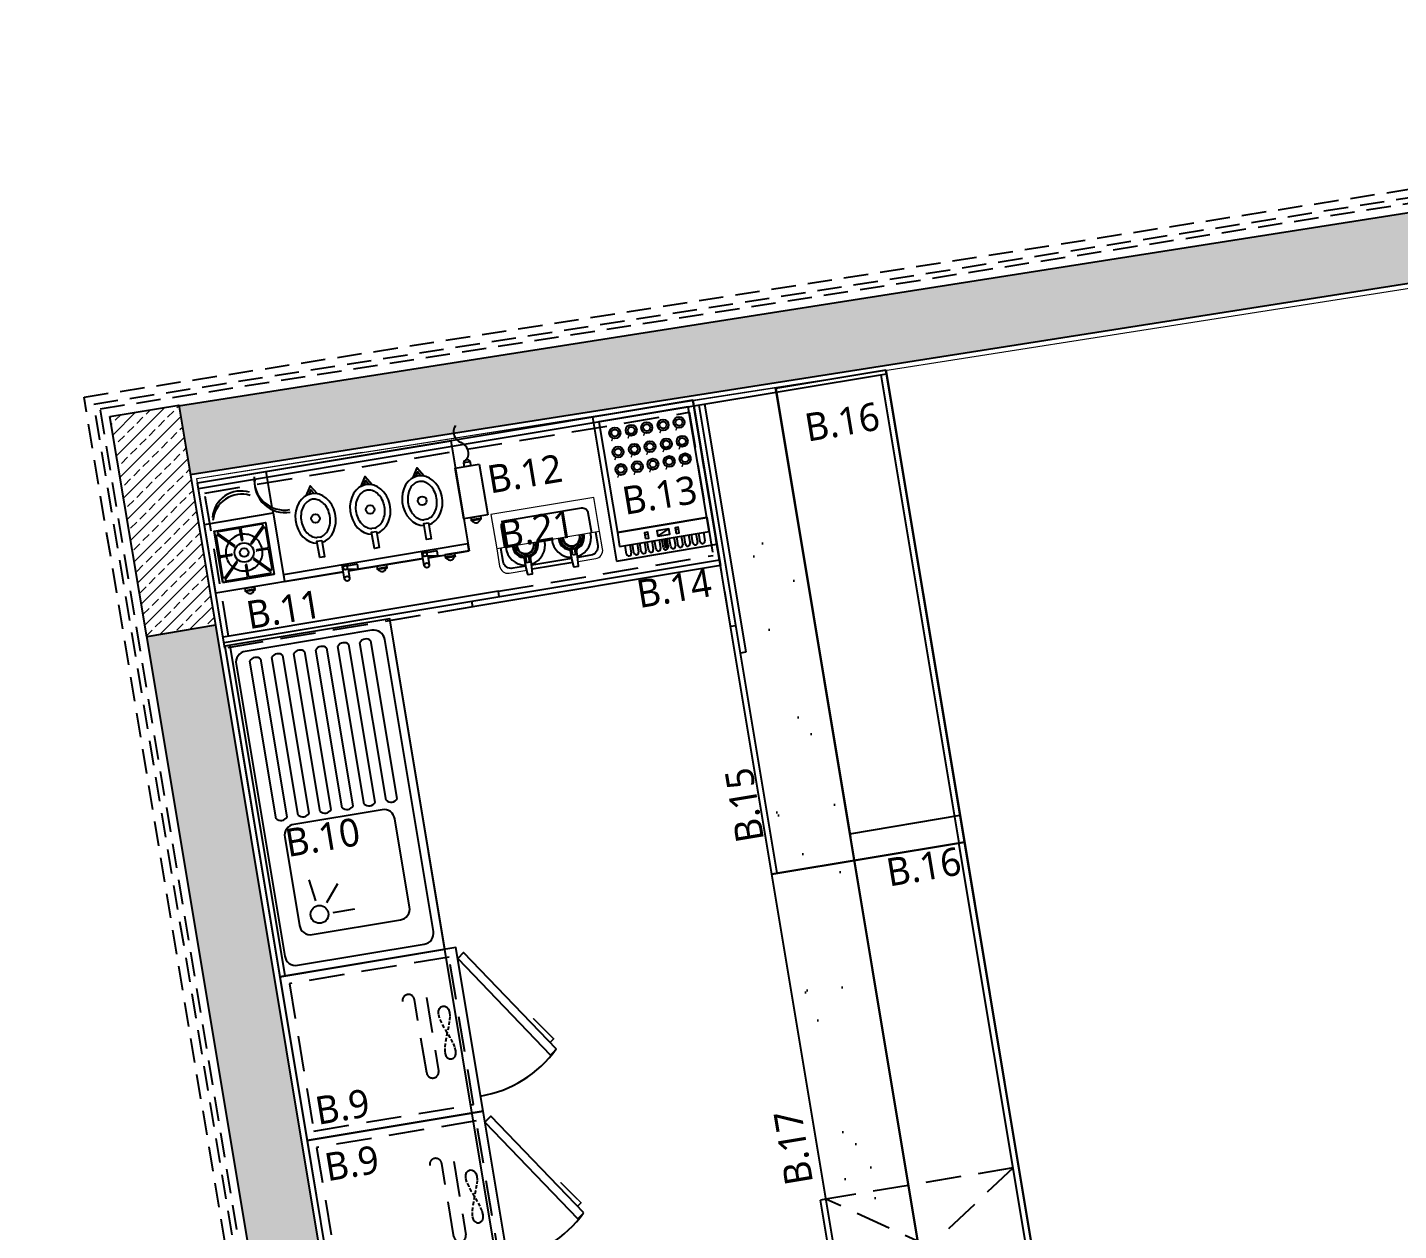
# Model space of a CAD drawing. Header units: millimetres. Extents: x 809 to 8159, y 33 to 4533.
# Drawn here: x 1598.2 to 2089.6, y 3161.3 to 3592.2 of the extents above; entities that cross this region are included whole.
import ezdxf

# ---------------------------------------------------------------- set-up
doc = ezdxf.new("R2010")
doc.units = ezdxf.units.MM
doc.linetypes.add('DASHED', pattern=[19.05, 12.7, -6.35])
doc.linetypes.add('HIDDEN', pattern=[0.375, 0.25, -0.125])
doc.layers.add('A MUT-TEF', color=9, linetype='Continuous')
doc.layers.add('S2000-002 Çizgi', color=7, linetype='Continuous')
for name, color, linetype, lineweight in [('B.A.TARAMA', 124, 'DASHED', 15), ('BETONARME', 3, 'Continuous', 25), ('GRC-Ekipman', 4, 'Continuous', 25), ('MAHAL', 6, 'Continuous', 0), ('Sıva', 1, 'Continuous', 0), ('TEZGAH', 7, 'Continuous', 0)]:
    doc.layers.add(name, color=color, linetype=linetype, lineweight=lineweight)
doc.styles.get("Standard").update_dxf_attribs({"font": 'arial.ttf'})

# ---------------------------------------------------------------- blocks, each defined once
blk = doc.blocks.new('trthrttrtrthrth')
at = {"layer": 'B.A.TARAMA'}
h = blk.add_hatch(dxfattribs=at)
h.set_pattern_fill('ANSI33', color=256, style=0)
h.set_pattern_definition([(45, (0, -5000), (-4.4901281, 4.4901281), []), (45, (4.49, -5000), (-4.4901281, 4.4901281), [3.175, -1.5875])])
h.paths.add_polyline_path([(39174.51, -16795.84), (39144.51, -16795.84), (39144.51, -17230.86), (39170.4, -17226.55), (39174.51, -17251.21)])
h.paths.add_polyline_path([(39115.33, -17261.07), (39111.22, -17236.41), (38910.49, -17269.87), (38914.6, -17294.53)])
h.paths.add_polyline_path([(38831.58, -17283.02), (38709.86, -17303.31), (38713.97, -17327.97), (38835.69, -17307.68)])
h.paths.add_polyline_path([(38630.95, -17316.46), (38313.53, -17369.36), (38317.64, -17394.02), (38635.06, -17341.12)])
h.paths.add_polyline_path([(38238.73, -17407.17), (38234.62, -17382.51), (37983.53, -17424.36), (37987.64, -17449.02)])
h.paths.add_polyline_path([(37578.24, -17517.26), (37574.13, -17492.6), (37223.04, -17551.11), (37227.15, -17575.77)])
h.paths.add_polyline_path([(37148.24, -17588.92), (37144.13, -17564.26), (37043.2, -17581.08), (37047.22, -17605.76)])
h.paths.add_polyline_path([(36964.29, -17594.24), (36743.11, -17631.1), (36747.22, -17655.76), (36968.3, -17618.91)])
h.paths.add_polyline_path([(35928.85, -17766.81), (35549.23, -17830.08), (35553.34, -17854.74), (35932.96, -17791.47)])
h.paths.add_polyline_path([(35474.43, -17867.89), (35470.32, -17843.23), (34891.95, -17939.62), (34896.06, -17964.28)])
h.paths.add_polyline_path([(34614.38, -17555.81), (34584.79, -17560.79), (34645.49, -17924.94), (34675.07, -17919.96)])
h.paths.add_polyline_path([(33725.19, -15836.27), (33700.53, -15840.38), (33724.13, -15982.01), (33748.79, -15977.9)])
h.paths.add_polyline_path([(33621.34, -15213.2), (33596.68, -15217.31), (33639.82, -15476.13), (33664.48, -15472.02)])
h.paths.add_polyline_path([(34607.56, -15003.01), (34607.56, -14977.71), (33608.23, -15134.53), (33612.34, -15159.19)])
h.paths.add_polyline_path([(35882.56, -14802.93), (35882.56, -14777.63), (34667.56, -14968.29), (34667.56, -14993.6)])
h.paths.add_polyline_path([(39174.51, -16060.93), (39144.51, -16060.93), (39144.51, -16285.84), (39174.51, -16285.84)])
h.paths.add_polyline_path([(39174.51, -15580.93), (39144.51, -15580.93), (39144.51, -15970.93), (39174.51, -15970.93)])
h.paths.add_polyline_path([(39174.51, -15125.93), (39144.51, -15125.93), (39144.51, -15490.93), (39174.51, -15490.93)])
h.paths.add_polyline_path([(39174.51, -14528.2), (39144.51, -14528.2), (39144.51, -15035.93), (39174.51, -15035.93)])
h.paths.add_polyline_path([(34313.56, -16030.93), (34313.56, -16060.93), (34276.56, -16060.93), (34276.56, -16060.93), (34380.16, -16061.03), (34542.65, -17036), (34567.31, -17031.89), (34405.5, -16061.03), (34427.56, -16060.93), (34427.56, -16030.93)])
h.paths.add_polyline_path([(34137.56, -16060.93), (34137.56, -16030.93), (33757.63, -16030.93), (33748.79, -15977.9), (33724.13, -15982.01), (33737.29, -16060.93)])
h = blk.add_hatch(dxfattribs=at)
h.set_pattern_fill('ANSI33', color=256, scale=25, style=0, pattern_type=0)
h.set_pattern_definition([(45, (32415.317, -18322.9636), (-4.419417, 4.419417), []), (45, (32419.736, -18322.9636), (-4.419417, 4.419417), [3.125, -1.5625])])
h.paths.add_polyline_path([(33583.53, -15138.4), (33608.19, -15134.29), (33621.34, -15213.2), (33596.68, -15217.31)], flags=0)
at = {"layer": 'BETONARME'}
for p, q in [((33608.13, -15134.54), (34607.56, -14977.71)), ((33612.24, -15159.2), (34607.56, -15003.01)), ((33596.67, -15217.21), (33639.82, -15476.13)), ((33621.33, -15213.1), (33664.48, -15472.02))]:
    blk.add_line(p, q, dxfattribs=at)
at = {"layer": 'BETONARME', "elevation": 0}
blk.add_lwpolyline([(33583.53, -15138.4), (33608.19, -15134.29), (33621.34, -15213.2), (33596.68, -15217.31)], close=True, dxfattribs=at)
blk = doc.blocks.new('A$C116A3495')
at = {"layer": 'S2000-002 Çizgi'}
blk.add_line((16.08, 6.36), (20.42, 8.27), dxfattribs=at)
for points in [[(0, 0), (36.5, 0.03), (36.5, 52.28), (0, 52.25)], [(2, 10), (34.5, 10.03), (34.5, 50.28), (2, 50.28)], [(2, 5), (34.5, 5.03), (34.5, 10.03), (2, 10)], [(11.63, 6.23), (12.81, 6.23), (12.81, 8.34), (11.63, 8.34)], [(16.08, 6.36), (20.42, 6.36), (20.42, 8.27), (16.08, 8.27)], [(22.7, 6.23), (23.88, 6.23), (23.88, 8.34), (22.7, 8.34)]]:
    blk.add_lwpolyline(points, close=True, dxfattribs=at)
for points, const_width in [([(5.92, 43.61), (5.34, 42.66)], 0.5), ([(11.86, 43.61), (11.28, 42.66)], 0.5), ([(17.52, 43.61), (16.94, 42.66)], 0.5), ([(23.46, 43.61), (22.87, 42.66)], 0.5), ([(29.26, 43.61), (28.67, 42.66)], 0.5), ([(5.92, 36.72), (5.34, 35.77)], 0.5), ([(11.86, 36.72), (11.28, 35.77)], 0.5), ([(17.52, 36.72), (16.94, 35.77)], 0.5), ([(23.46, 36.72), (22.87, 35.77)], 0.5), ([(29.26, 36.72), (28.67, 35.77)], 0.5), ([(5.92, 30.36), (5.34, 29.41)], 0.5), ([(11.86, 30.36), (11.28, 29.41)], 0.5), ([(17.52, 30.36), (16.94, 29.41)], 0.5), ([(23.46, 30.36), (22.87, 29.41)], 0.5), ([(29.26, 30.36), (28.67, 29.41)], 0.5), ([(11.63, 7.59), (12.81, 7.59)], 0.5), ([(18.28, 5.09), (18.28, 1.6)], 1), ([(22.7, 7.59), (23.88, 7.59)], 0.5)]:
    blk.add_lwpolyline(points, dxfattribs=dict(at, const_width=const_width))
for points in [[(4.01, 1.88), (4.01, 5.03)], [(5.68, 5.03), (5.68, 1.88)], [(6.68, 1.88), (6.68, 5.03)], [(8.36, 5.03), (8.36, 1.88)], [(9.36, 1.88), (9.36, 5.03)], [(11.03, 5.03), (11.03, 1.88)], [(12.03, 1.88), (12.03, 5.03)], [(13.71, 5.03), (13.71, 1.88)], [(14.71, 1.88), (14.71, 5.03)], [(16.38, 5.03), (16.38, 1.88)], [(17.38, 1.88), (17.38, 5.03)], [(19.06, 5.03), (19.06, 1.88)], [(20.06, 1.88), (20.06, 5.03)], [(21.73, 5.03), (21.73, 1.88)], [(22.73, 1.88), (22.73, 5.03)], [(24.4, 5.03), (24.4, 1.88)], [(25.4, 1.88), (25.4, 5.03)], [(27.08, 5.03), (27.08, 1.88)], [(28.08, 1.88), (28.08, 5.03)], [(29.75, 5.03), (29.75, 1.88)], [(30.75, 1.88), (30.75, 5.03)], [(32.43, 5.03), (32.43, 1.88)]]:
    blk.add_lwpolyline(points, dxfattribs=at)
for centre, radius in [((6.99, 45.35), 1.98), ((6.99, 45.35), 1.24), ((12.93, 45.35), 1.98), ((12.93, 45.35), 1.24), ((18.59, 45.35), 1.98), ((18.59, 45.35), 1.24), ((24.52, 45.35), 1.98), ((24.52, 45.35), 1.24), ((30.32, 45.35), 1.98), ((30.32, 45.35), 1.24), ((6.99, 38.46), 1.98), ((6.99, 38.46), 1.24), ((12.93, 38.46), 1.98), ((12.93, 38.46), 1.24), ((18.59, 38.46), 1.98), ((18.59, 38.46), 1.24), ((24.52, 38.46), 1.98), ((24.52, 38.46), 1.24), ((30.32, 38.46), 1.98), ((30.32, 38.46), 1.24), ((6.99, 32.09), 1.98), ((6.99, 32.09), 1.24), ((12.93, 32.09), 1.98), ((12.93, 32.09), 1.24), ((18.59, 32.09), 1.98), ((18.59, 32.09), 1.24), ((24.52, 32.09), 1.98), ((24.52, 32.09), 1.24), ((30.32, 32.09), 1.98), ((30.32, 32.09), 1.24)]:
    blk.add_circle(centre, radius, dxfattribs=at)
for centre in [(4.84, 1.88), (7.52, 1.88), (10.19, 1.88), (12.87, 1.88), (15.54, 1.88), (18.22, 1.88), (20.89, 1.88), (23.57, 1.88), (26.24, 1.88), (28.92, 1.88), (31.59, 1.88)]:
    blk.add_arc(centre, 0.837, 180, 0, dxfattribs=at)
blk = doc.blocks.new('DCT.180-60')
for p, q in [((-180, -60), (-180, 0)), ((-180, 0), (0, 0)), ((0, 0), (0, -60)), ((-180, -2), (0, -2)), ((-80, -56), (-180, -56)), ((0, -58), (-180, -58)), ((-90, -60), (-90, -58)), ((-80, -58), (-80, -56)), ((0, -60), (-90, -60))]:
    blk.add_line(p, q)
at = {"linetype": 'DASHED'}
for p, q in [((-2, 0), (-2, 0)), ((-178, -56), (-178, -4)), ((-178, -4), (-2, -4)), ((-2, -4), (-2, -56)), ((-80, -56), (-2, -56)), ((-90, -60), (-180, -60))]:
    blk.add_line(p, q, dxfattribs=at)
blk = doc.blocks.new('DerinD.Dikey. D372 SCM3C')
at = {"linetype": 'DASHED', "ltscale": 0.1}
for p, q in [((-36.53, -53.93), (-37.67, -54.1)), ((-35.07, -54.1), (-36.53, -53.93)), ((-24.04, -54.1), (-22.59, -53.93)), ((-22.59, -53.93), (-21.44, -54.1)), ((-38.98, -55.2), (-39.14, -55.93)), ((-39.14, -55.93), (-38.98, -56.67)), ((-38.49, -54.56), (-38.98, -55.2)), ((-38.98, -56.67), (-38.49, -57.31)), ((-37.67, -54.1), (-38.49, -54.56)), ((-38.49, -57.31), (-37.67, -57.76)), ((-37.67, -57.76), (-36.53, -57.93)), ((-36.53, -57.93), (-35.07, -57.76)), ((-33.37, -54.56), (-35.07, -54.1)), ((-35.07, -57.76), (-33.37, -57.31)), ((-31.51, -55.2), (-33.37, -54.56)), ((-33.37, -57.31), (-31.51, -56.67)), ((-29.56, -55.93), (-31.51, -55.2)), ((-31.51, -56.67), (-29.56, -55.93)), ((-29.56, -55.93), (-27.61, -55.2)), ((-27.61, -56.67), (-29.56, -55.93)), ((-27.61, -55.2), (-25.75, -54.56)), ((-25.75, -57.31), (-27.61, -56.67)), ((-25.75, -54.56), (-24.04, -54.1)), ((-24.04, -57.76), (-25.75, -57.31)), ((-22.59, -57.93), (-24.04, -57.76)), ((-21.44, -57.76), (-22.59, -57.93)), ((-21.44, -54.1), (-20.63, -54.56)), ((-20.63, -57.31), (-21.44, -57.76)), ((-20.63, -54.56), (-20.14, -55.2)), ((-20.14, -56.67), (-20.63, -57.31)), ((-20.14, -55.2), (-19.97, -55.93)), ((-19.97, -55.93), (-20.14, -56.67))]:
    blk.add_line(p, q, dxfattribs=at)
for points in [[(-59.5, -64), (0, -64), (0, 0), (-59.5, 0)], [(-41.86, -93.56), (-2.22, -66.44), (-3.97, -64), (-43.61, -91.13)]]:
    blk.add_lwpolyline(points, close=True)
at = {"linetype": 'DASHED'}
blk.add_lwpolyline([(-56.5, -61), (-3, -61), (-3, -3), (-56.5, -3)], close=True, dxfattribs=at)
for points in [[(-42.64, -46.28), (-15.97, -46.28, 1), (-15.97, -41.93)], [(-15.97, -50.62), (-42.64, -50.62, -1), (-42.64, -46.28)]]:
    blk.add_lwpolyline(points, format="xyb", dxfattribs=at)
at = {"const_width": 0.5}
blk.add_lwpolyline([(-39.19, -91.64), (-38.06, -93.21), (-31.35, -88.38), (-29.64, -87.15)], dxfattribs=at)
blk.add_arc((-11.74, -63.85), 42.23, 180.2095, 224.6311)
blk = doc.blocks.new('TEK EVY. SOL DAML.120-60')
at = {"color": 251}
for p, q in [((56.08, -8), (113.3, -8)), ((56.08, -12), (113.3, -12)), ((24.66, -17.24), (32.47, -16.13)), ((56.08, -16), (113.3, -16)), ((19.52, -22.71), (19.52, -30.6)), ((23.43, -21.05), (29.53, -26.06)), ((56.08, -20), (113.3, -20)), ((56.08, -24), (113.3, -24)), ((56.08, -28), (113.3, -28)), ((56.08, -32), (113.3, -32)), ((56.08, -36), (113.3, -36)), ((56.08, -40), (113.3, -40)), ((56.08, -44), (113.3, -44)), ((56.08, -48), (113.3, -48)), ((56.08, -52), (113.3, -52))]:
    blk.add_line(p, q, dxfattribs=at)
for points in [[(0, -2), (120, -2), (120, 0), (0, 0)], [(0, -60), (120, -60), (120, 0), (0, 0)]]:
    blk.add_lwpolyline(points, close=True)
blk.add_lwpolyline([(7, -57), (113, -57, 0.414214), (117, -53), (117, -7, 0.414214), (113, -3), (7, -3, 0.414214), (3, -7), (3, -53, 0.414214)], format="xyb", close=True)
blk.add_lwpolyline([(17, -50), (49, -50, 0.414214), (53, -46), (53, -14, 0.414214), (49, -10), (17, -10, 0.414214), (13, -14), (13, -46, 0.414214)], format="xyb", close=True, dxfattribs=at)
blk.add_circle((19.71, -17.74), 3.19, dxfattribs=at)
for centre, start, end in [((57.58, -10), 126.8699, 233.1301), ((111.8, -10), 306.8699, 53.1301), ((57.58, -18), 126.8699, 233.1301), ((111.8, -18), 306.8699, 53.1301), ((57.58, -26), 126.8699, 233.1301), ((111.8, -26), 306.8699, 53.1301), ((57.58, -34), 126.8699, 233.1301), ((111.8, -34), 306.8699, 53.1301), ((57.58, -42), 126.8699, 233.1301), ((111.8, -42), 306.8699, 53.1301), ((57.58, -50), 126.8699, 233.1301), ((111.8, -50), 306.8699, 53.1301)]:
    blk.add_arc(centre, 2.5, start, end, dxfattribs=at)
blk = doc.blocks.new('CekmCTezg.170-70')
for p, q in [((-170, 0), (0, 0)), ((-170, -70), (-170, 0)), ((0, 0), (0, -70)), ((0, -2), (-170, -2)), ((0, -70), (-170, -70)), ((-52, -70), (-52, -72)), ((-6, -72), (-52, -72))]:
    blk.add_line(p, q)
at = {"linetype": 'DASHED'}
for p, q in [((-52, -2), (-52, -70)), ((-6, -2), (-6, -72))]:
    blk.add_line(p, q, dxfattribs=at)
at = {"color": 33, "linetype": 'DASHED'}
for p, q in [((-52, -2), (-6, -70.625)), ((-6, -2), (-52, -70))]:
    blk.add_line(p, q, dxfattribs=at)
blk = doc.blocks.new('ServT.170-70')
for p, q in [((-170, 0), (0, 0)), ((-170, -70), (-170, 0)), ((0, 0), (0, -70)), ((-170, -2), (0, -2)), ((-80, -66), (-170, -66)), ((0, -68), (-170, -68)), ((-90, -70), (-90, -68)), ((-80, -68), (-80, -66)), ((0, -70), (-90, -70))]:
    blk.add_line(p, q)
at = {"linetype": 'DASHED'}
blk.add_line((-90, -70), (-170, -70), dxfattribs=at)
blk = doc.blocks.new('tryytr3')
at = {"color": 7, "linetype": 'ByBlock', "lineweight": -2}
for p, q in [((2755.75, 2447.85), (2755.75, 2487.85)), ((2755.75, 2487.85), (2847.75, 2487.85)), ((2780.75, 2474.77), (2780.75, 2487.85)), ((2847.75, 2487.85), (2847.75, 2447.85)), ((2847.75, 2459.52), (2847.75, 2477.92)), ((2847.75, 2477.92), (2856.49, 2477.92)), ((2853.46, 2479.26), (2850.99, 2479.26)), ((2850.99, 2479.26), (2850.99, 2477.92)), ((2850.99, 2477.92), (2853.46, 2477.92)), ((2853.46, 2477.92), (2853.46, 2479.26)), ((2856.49, 2477.92), (2856.49, 2459.52)), ((2755.75, 2472.81), (2780.75, 2472.81)), ((2780.75, 2472.81), (2780.75, 2473.86)), ((2780.75, 2472.81), (2780.75, 2447.85)), ((2758.8, 2469.87), (2758.8, 2451.14)), ((2759.24, 2467.78), (2759.24, 2461.14)), ((2759.96, 2468.76), (2765.16, 2463.53)), ((2759.99, 2468.05), (2764.83, 2463.27)), ((2760.29, 2469.45), (2767.53, 2469.45)), ((2767.95, 2469.03), (2767.95, 2465.09)), ((2767.95, 2469.03), (2767.95, 2465.09)), ((2768.37, 2469.03), (2768.37, 2465.09)), ((2776.04, 2469.45), (2768.8, 2469.45)), ((2776.36, 2468.76), (2771.17, 2463.53)), ((2776.33, 2468.05), (2771.5, 2463.27)), ((2777.08, 2467.78), (2777.08, 2461.14)), ((2765.12, 2463.24), (2765.12, 2463.24)), ((2771.2, 2463.24), (2771.2, 2463.24)), ((2759.24, 2453.23), (2759.24, 2459.87)), ((2759.67, 2460.72), (2763.54, 2460.72)), ((2759.67, 2460.3), (2763.54, 2460.3)), ((2759.96, 2452.25), (2765.16, 2457.48)), ((2759.99, 2452.96), (2764.83, 2457.74)), ((2765.12, 2457.77), (2765.12, 2457.77)), ((2776.36, 2452.25), (2771.17, 2457.48)), ((2771.2, 2457.77), (2771.2, 2457.77)), ((2776.33, 2452.96), (2771.5, 2457.74)), ((2776.66, 2460.72), (2772.79, 2460.72)), ((2776.66, 2460.3), (2772.79, 2460.3)), ((2777.08, 2453.23), (2777.08, 2459.87)), ((2856.49, 2459.52), (2847.75, 2459.52)), ((2767.95, 2451.99), (2767.95, 2455.92)), ((2767.95, 2451.99), (2767.95, 2455.92)), ((2768.37, 2451.99), (2768.37, 2455.92)), ((2802.13, 2447.85), (2755.75, 2447.85)), ((2758.8, 2451.14), (2777.53, 2451.14)), ((2760.29, 2451.56), (2767.53, 2451.56)), ((2776.04, 2451.56), (2768.8, 2451.56)), ((2847.75, 2450.35), (2780.75, 2450.35)), ((2780.75, 2450.35), (2780.75, 2447.85)), ((2780.75, 2447.85), (2802.13, 2447.85)), ((2802.13, 2445.22), (2802.13, 2450.35)), ((2802.13, 2450.35), (2803.92, 2450.35)), ((2803.45, 2448.62), (2807.55, 2448.03)), ((2807.55, 2449.71), (2803.53, 2449.71)), ((2803.92, 2450.35), (2803.92, 2449.71)), ((2803.92, 2448.55), (2803.92, 2445.22)), ((2831.07, 2447.85), (2803.92, 2447.85)), ((2803.92, 2447.85), (2831.07, 2447.85)), ((2807.55, 2448.03), (2807.55, 2449.71)), ((2831.07, 2445.22), (2831.07, 2450.35)), ((2831.07, 2450.35), (2832.86, 2450.35)), ((2832.39, 2448.62), (2836.49, 2448.03)), ((2836.49, 2449.71), (2832.47, 2449.71)), ((2832.86, 2450.35), (2832.86, 2449.71)), ((2832.86, 2448.55), (2832.86, 2445.22)), ((2837.23, 2447.85), (2832.86, 2447.85)), ((2832.86, 2447.85), (2837.23, 2447.85)), ((2836.49, 2448.03), (2836.49, 2449.71)), ((2837.23, 2447.85), (2847.75, 2447.85)), ((2847.75, 2447.85), (2839.01, 2447.85)), ((2847.75, 2447.85), (2847.75, 2450.35))]:
    blk.add_line(p, q, dxfattribs=at)
for points in [[(2797.53, 2476.93), (2795.42, 2480.24), (2793.29, 2476.92)], [(2796.41, 2477.23), (2795.42, 2478.79), (2794.42, 2477.23)], [(2817.4, 2476.93), (2815.28, 2480.24), (2813.15, 2476.92)], [(2816.27, 2477.23), (2815.28, 2478.79), (2814.28, 2477.23)], [(2836.31, 2476.93), (2834.19, 2480.24), (2832.07, 2476.92)], [(2835.19, 2477.23), (2834.19, 2478.79), (2833.19, 2477.23)], [(2795.97, 2461.47), (2794.87, 2461.47)], [(2815.83, 2461.47), (2814.73, 2461.47)], [(2834.75, 2461.47), (2833.64, 2461.47)]]:
    blk.add_lwpolyline(points, dxfattribs=at)
for points in [[(2758.8, 2451.14), (2758.8, 2469.87), (2777.53, 2469.87), (2777.53, 2451.14)], [(2758.8, 2451.14), (2758.8, 2469.87), (2777.53, 2469.87), (2777.53, 2451.14)], [(2758.8, 2451.14), (2758.8, 2469.87), (2777.53, 2469.87), (2777.53, 2451.14)], [(2796.27, 2460.18), (2796.27, 2454.32), (2794.57, 2454.32), (2794.57, 2460.18)], [(2816.13, 2460.18), (2816.13, 2454.32), (2814.43, 2454.32), (2814.43, 2460.18)], [(2835.04, 2460.18), (2835.04, 2454.32), (2833.35, 2454.32), (2833.35, 2460.18)], [(2850.43, 2459.52), (2853.81, 2459.52), (2853.81, 2458.62), (2850.43, 2458.62)], [(2850.43, 2458.5), (2853.81, 2458.5), (2853.81, 2458.31), (2850.43, 2458.31)], [(2766.37, 2447.85), (2769.74, 2447.85), (2769.74, 2446.95), (2766.37, 2446.95)], [(2814.32, 2447.85), (2817.7, 2447.85), (2817.7, 2446.95), (2814.32, 2446.95)], [(2839.11, 2447.85), (2842.49, 2447.85), (2842.49, 2446.95), (2839.11, 2446.95)], [(2766.37, 2446.83), (2769.74, 2446.83), (2769.74, 2446.63), (2766.37, 2446.63)], [(2814.32, 2446.83), (2817.7, 2446.83), (2817.7, 2446.63), (2814.32, 2446.63)], [(2839.11, 2446.83), (2842.49, 2446.83), (2842.49, 2446.63), (2839.11, 2446.63)]]:
    blk.add_lwpolyline(points, close=True, dxfattribs=at)
for centre, radius in [((2795.42, 2468.32), 1.55), ((2815.28, 2468.32), 1.55), ((2834.19, 2468.32), 1.55), ((2768.16, 2460.51), 3.46), ((2768.16, 2460.51), 1.59), ((2803.01, 2449.2), 0.725), ((2831.95, 2449.2), 0.725), ((2803.02, 2445.22), 0.894), ((2831.96, 2445.22), 0.894)]:
    blk.add_circle(centre, radius, dxfattribs=at)
for centre, radius, start, end in [((2853.27, 2490.1), 4.06, 136.0838, 240.7452), ((2786.75, 2483.88), 10.91, 165.5183, 270.31), ((2849.3, 2483.02), 4.06, 316.0838, 60.7452), ((2769.02, 2472.25), 10.32, 63.5373, 165.8978), ((2786.75, 2482.97), 10.91, 165.5183, 270.31), ((2769.02, 2471.11), 10.32, 63.5373, 165.8978), ((2852.22, 2478.93), 1.28, 15.2734, 164.7266), ((2759.67, 2467.78), 0.422, 38.852, 180), ((2760.29, 2469.03), 0.422, 90, 218.852), ((2768.16, 2460.51), 6.59, 91.8351, 134.7989), ((2767.53, 2469.03), 0.422, 0, 90), ((2768.8, 2469.03), 0.422, 90, 180), ((2768.16, 2460.51), 6.59, 45.2011, 88.1649), ((2776.04, 2469.03), 0.422, 321.148, 90), ((2776.66, 2467.78), 0.422, 0, 141.148), ((2768.16, 2460.51), 6.59, 138.6252, 178.1649), ((2764.99, 2463.4), 0.211, 218.8596, 308.8529), ((2764.99, 2463.4), 0.211, 308.8643, 38.8465), ((2768.16, 2465.09), 0.211, 180, 270), ((2768.16, 2465.09), 0.211, 270, 360), ((2771.33, 2463.4), 0.211, 141.1535, 231.1357), ((2771.33, 2463.4), 0.211, 231.1471, 321.1404), ((2768.16, 2460.51), 6.59, 1.8351, 41.3748), ((2759.67, 2461.14), 0.422, 180, 270), ((2759.67, 2459.87), 0.422, 90, 180), ((2768.16, 2460.51), 6.59, 181.8351, 221.3748), ((2763.54, 2460.51), 0.211, 0, 90), ((2763.54, 2460.51), 0.211, 270, 0), ((2764.99, 2457.61), 0.211, 51.1471, 141.1404), ((2764.99, 2457.61), 0.211, 321.1535, 51.1357), ((2771.33, 2457.61), 0.211, 128.8643, 218.8465), ((2771.33, 2457.61), 0.211, 38.8596, 128.8529), ((2772.79, 2460.51), 0.211, 90, 180), ((2772.79, 2460.51), 0.211, 180, 270), ((2768.16, 2460.51), 6.59, 318.6252, 358.1649), ((2776.66, 2461.14), 0.422, 270, 360), ((2776.66, 2459.87), 0.422, 360, 90), ((2852.14, 2458.73), 1.42, 197.2576, 342.7424), ((2759.67, 2453.23), 0.422, 180, 321.148), ((2760.29, 2451.99), 0.422, 141.148, 270), ((2768.16, 2460.51), 6.59, 225.2011, 268.1649), ((2767.53, 2451.99), 0.422, 270, 0), ((2768.16, 2455.92), 0.211, 90, 180), ((2768.16, 2455.92), 0.211, 360, 90), ((2768.16, 2460.51), 6.59, 271.8351, 314.7989), ((2768.8, 2451.99), 0.422, 180, 270), ((2776.04, 2451.99), 0.422, 270, 38.852), ((2776.66, 2453.23), 0.422, 218.852, 360), ((2768.08, 2447.05), 1.42, 197.2576, 342.7424), ((2816.03, 2447.05), 1.42, 197.2576, 342.7424), ((2840.82, 2447.05), 1.42, 197.2576, 342.7424)]:
    blk.add_arc(centre, radius, start, end, dxfattribs=at)
for centre in [(2795.42, 2468.36), (2815.28, 2468.36), (2834.19, 2468.36)]:
    blk.add_ellipse(centre, major_axis=(0, 8.96), ratio=0.806542, start_param=3.259065, end_param=9.307306, dxfattribs=at)
for points in [[(2795.97, 2461.47), (2796.54, 2461.56), (2797.12, 2461.77), (2798.21, 2462.48), (2798.73, 2462.98), (2799.62, 2464.23), (2799.99, 2464.97), (2800.49, 2466.61), (2800.62, 2467.5), (2800.61, 2469.28), (2800.48, 2470.16), (2799.97, 2471.8), (2799.6, 2472.54), (2798.7, 2473.78), (2798.18, 2474.27), (2797.08, 2474.97), (2796.51, 2475.18), (2795.37, 2475.33), (2794.8, 2475.28), (2793.66, 2474.92), (2793.1, 2474.6), (2792.06, 2473.68), (2791.58, 2473.08), (2790.82, 2471.67), (2790.53, 2470.85), (2790.21, 2469.13), (2790.18, 2468.22), (2790.38, 2466.47), (2790.61, 2465.62), (2791.28, 2464.11), (2791.72, 2463.45), (2792.72, 2462.41), (2793.27, 2462.02), (2794.17, 2461.62), (2794.52, 2461.53), (2794.87, 2461.47)], [(2815.83, 2461.47), (2816.4, 2461.56), (2816.98, 2461.77), (2818.07, 2462.48), (2818.59, 2462.98), (2819.48, 2464.23), (2819.85, 2464.97), (2820.35, 2466.61), (2820.48, 2467.5), (2820.47, 2469.28), (2820.34, 2470.16), (2819.83, 2471.8), (2819.46, 2472.54), (2818.56, 2473.78), (2818.04, 2474.27), (2816.94, 2474.97), (2816.37, 2475.18), (2815.23, 2475.33), (2814.66, 2475.28), (2813.52, 2474.92), (2812.96, 2474.6), (2811.92, 2473.68), (2811.44, 2473.08), (2810.68, 2471.67), (2810.39, 2470.85), (2810.07, 2469.13), (2810.04, 2468.22), (2810.24, 2466.47), (2810.47, 2465.62), (2811.14, 2464.11), (2811.58, 2463.45), (2812.58, 2462.41), (2813.13, 2462.02), (2814.03, 2461.62), (2814.38, 2461.53), (2814.73, 2461.47)], [(2834.75, 2461.47), (2835.32, 2461.56), (2835.89, 2461.77), (2836.99, 2462.48), (2837.51, 2462.98), (2838.4, 2464.23), (2838.76, 2464.97), (2839.26, 2466.61), (2839.39, 2467.5), (2839.39, 2469.28), (2839.25, 2470.16), (2838.75, 2471.8), (2838.37, 2472.54), (2837.48, 2473.78), (2836.96, 2474.27), (2835.86, 2474.97), (2835.29, 2475.18), (2834.14, 2475.33), (2833.57, 2475.28), (2832.44, 2474.92), (2831.87, 2474.6), (2830.83, 2473.68), (2830.36, 2473.08), (2829.59, 2471.67), (2829.31, 2470.85), (2828.99, 2469.13), (2828.96, 2468.22), (2829.16, 2466.47), (2829.39, 2465.62), (2830.06, 2464.11), (2830.5, 2463.45), (2831.49, 2462.41), (2832.04, 2462.02), (2832.95, 2461.62), (2833.29, 2461.53), (2833.64, 2461.47)]]:
    blk.add_open_spline(points, degree=3, knots=[3.259065, 3.259065, 3.259065, 3.259065, 3.623246, 3.623246, 3.987428, 3.987428, 4.351609, 4.351609, 4.71579, 4.71579, 5.079971, 5.079971, 5.444152, 5.444152, 5.808334, 5.808334, 6.172515, 6.172515, 6.536696, 6.536696, 6.900877, 6.900877, 7.265059, 7.265059, 7.62924, 7.62924, 7.993421, 7.993421, 8.357602, 8.357602, 8.721783, 8.721783, 9.085965, 9.085965, 9.307306, 9.307306, 9.307306, 9.307306], dxfattribs=at)
blk = doc.blocks.new('ewrrweewr')
at = {"color": 7, "lineweight": 0}
blk.add_lwpolyline([(16002.64, 5375.52), (16002.64, 5384.91), (16002.64, 5387.91), (15965.23, 5387.91), (15965.23, 5375.52)], dxfattribs=at)
blk.add_lwpolyline([(15993.29, 5366.17), (15999.64, 5366.17, 0.414214), (16002.64, 5369.17), (16002.64, 5375.52), (15965.23, 5375.52), (15965.23, 5369.17, 0.414214), (15968.23, 5366.17), (15974.6, 5366.17)], format="xyb", dxfattribs=at)
at = {"layer": 'A MUT-TEF', "color": 7}
for p, q in [((15974.39, 5370.68), (15974.39, 5370.76)), ((15974.88, 5370.83), (15975.05, 5370.83)), ((15974.88, 5368.8), (15974.88, 5370.83)), ((15975.05, 5368.8), (15975.05, 5371.4)), ((15976.11, 5368.8), (15976.11, 5371.4)), ((15976.29, 5370.83), (15976.11, 5370.83)), ((15976.29, 5368.8), (15976.29, 5370.83)), ((15976.77, 5370.68), (15976.77, 5370.76)), ((15991.12, 5370.68), (15991.12, 5370.76)), ((15991.6, 5370.83), (15991.78, 5370.83)), ((15991.6, 5368.8), (15991.6, 5370.83)), ((15991.78, 5368.8), (15991.78, 5371.4)), ((15992.83, 5368.8), (15992.83, 5371.4)), ((15993.01, 5370.83), (15992.83, 5370.83)), ((15993.01, 5368.8), (15993.01, 5370.83)), ((15993.49, 5370.68), (15993.49, 5370.76)), ((15974.4, 5370.63), (15974.87, 5369.84)), ((15974.48, 5368.15), (15974.48, 5370.5)), ((15974.69, 5364.66), (15974.49, 5368.02)), ((15974.88, 5370.03), (15975.05, 5370.03)), ((15976.29, 5368.8), (15974.88, 5368.8)), ((15974.97, 5370.57), (15975.05, 5370.57)), ((15974.97, 5370.13), (15974.97, 5370.57)), ((15974.97, 5370.13), (15975.05, 5370.13)), ((15976.2, 5370.57), (15976.11, 5370.57)), ((15976.2, 5370.13), (15976.11, 5370.13)), ((15976.11, 5370.03), (15976.29, 5370.03)), ((15976.2, 5370.13), (15976.2, 5370.57)), ((15976.76, 5370.63), (15976.3, 5369.84)), ((15976.47, 5364.66), (15976.68, 5368.02)), ((15976.68, 5368.15), (15976.68, 5370.5)), ((15991.13, 5370.63), (15991.59, 5369.84)), ((15991.21, 5368.15), (15991.21, 5370.5)), ((15991.41, 5364.66), (15991.21, 5368.02)), ((15991.6, 5370.03), (15991.78, 5370.03)), ((15993.01, 5368.8), (15991.6, 5368.8)), ((15991.69, 5370.57), (15991.78, 5370.57)), ((15991.69, 5370.13), (15991.69, 5370.57)), ((15991.69, 5370.13), (15991.78, 5370.13)), ((15992.92, 5370.57), (15992.83, 5370.57)), ((15992.92, 5370.13), (15992.83, 5370.13)), ((15992.83, 5370.03), (15993.01, 5370.03)), ((15992.92, 5370.13), (15992.92, 5370.57)), ((15993.48, 5370.63), (15993.02, 5369.84)), ((15993.2, 5364.66), (15993.4, 5368.02)), ((15993.41, 5368.15), (15993.41, 5370.5)), ((15974.86, 5364.5), (15976.3, 5364.5)), ((15991.59, 5364.5), (15993.02, 5364.5))]:
    blk.add_line(p, q, dxfattribs=at)
for points in [[(15968.23, 5375.52), (15968.23, 5382.91, -0.414214), (15970.23, 5384.91), (15997.64, 5384.91, -0.414214), (15999.64, 5382.91), (15999.64, 5375.52)], [(15974.51, 5367.67), (15969.73, 5367.67, -0.414214), (15966.73, 5370.67), (15966.73, 5375.52)], [(16001.14, 5375.52), (16001.14, 5370.67, -0.414214), (15998.14, 5367.67), (15993.38, 5367.67)]]:
    blk.add_lwpolyline(points, format="xyb", dxfattribs=at)
for points in [[(15991.32, 5366.17), (15976.56, 5366.17)], [(15991.23, 5367.67), (15976.65, 5367.67)]]:
    blk.add_lwpolyline(points, dxfattribs=at)
for centre, radius, start, end in [((15975.58, 5375.05), 7.08, 176.2188, 261.065), ((15979.19, 5375.05), 8.21, 176.7383, 179.998), ((15975.41, 5375.08), 4.43, 180.2834, 263.1009), ((15978.84, 5375.05), 7.69, 176.5166, 179.998), ((15975.41, 5375.08), 4.26, 180.2952, 265.1965), ((15975.58, 5375.05), 3.93, 173.1679, 262.2711), ((15975.58, 5375.05), 3.19, 171.5789, 8.4211), ((15975.58, 5375.05), 3.01, 171.0833, 8.9167), ((15975.58, 5375.05), 3.7, 261.7848, 278.2112), ((15975.58, 5375.05), 4.07, 262.544, 277.452), ((15975.58, 5375.05), 3.93, 277.7249, 6.8321), ((15975.75, 5375.08), 4.26, 274.7995, 359.7008), ((15975.75, 5375.08), 4.43, 276.8951, 359.7126), ((15975.58, 5375.05), 7.08, 278.931, 3.7812), ((15972.32, 5375.06), 7.69, 359.998, 3.4817), ((15971.97, 5375.06), 8.21, 359.998, 3.26), ((15992.31, 5375.05), 7.08, 176.2188, 261.065), ((15995.91, 5375.05), 8.21, 176.7383, 179.998), ((15992.13, 5375.08), 4.43, 180.2834, 263.1009), ((15995.57, 5375.05), 7.69, 176.5166, 179.998), ((15992.13, 5375.08), 4.26, 180.2952, 265.1965), ((15992.31, 5375.05), 3.93, 173.1679, 262.2711), ((15992.31, 5375.05), 3.19, 171.5789, 8.4211), ((15992.31, 5375.05), 3.01, 171.0833, 8.9167), ((15992.31, 5375.05), 3.7, 261.7848, 278.2112), ((15992.31, 5375.05), 4.07, 262.544, 277.452), ((15992.31, 5375.05), 3.93, 277.7249, 6.8321), ((15992.48, 5375.08), 4.26, 274.7995, 359.7008), ((15992.48, 5375.08), 4.43, 276.8951, 359.7126), ((15992.31, 5375.05), 7.08, 278.931, 3.7812), ((15989.04, 5375.06), 7.69, 359.998, 3.4817), ((15988.7, 5375.06), 8.21, 359.998, 3.26), ((15974.48, 5370.68), 0.088, 179.998, 209.998), ((15976.24, 5368.15), 1.76, 179.998, 184.3595), ((15974.79, 5369.79), 0.088, 359.998, 29.998), ((15976.37, 5369.79), 0.088, 149.998, 179.998), ((15974.92, 5368.15), 1.76, 355.6365, 359.998), ((15976.68, 5370.68), 0.088, 329.998, 359.998), ((15991.21, 5370.68), 0.088, 179.998, 209.998), ((15992.97, 5368.15), 1.76, 179.998, 184.3595), ((15991.51, 5369.79), 0.088, 359.998, 29.998), ((15993.1, 5369.79), 0.088, 149.998, 179.998), ((15991.65, 5368.15), 1.76, 355.6365, 359.998), ((15993.41, 5370.68), 0.088, 329.998, 359.998), ((15974.86, 5364.68), 0.176, 184.3595, 269.998), ((15976.3, 5364.68), 0.176, 269.998, 355.6365), ((15991.59, 5364.68), 0.176, 184.3595, 269.998), ((15993.02, 5364.68), 0.176, 269.998, 355.6365)]:
    blk.add_arc(centre, radius, start, end, dxfattribs=at)

msp = doc.modelspace()

# ---------------------------------------------------------------- hatches: boundary and pattern name
at = {"layer": 'TEZGAH', "lineweight": 30}
h = msp.add_hatch(dxfattribs=at)
h.set_pattern_fill('AR-SAND', color=170)
h.set_pattern_definition([(37.5, (-31955.956, 8591.274), (-1.60003, 48.941324), [0, -38.608, 0, -43.18, 0, -41.275]), (7.5, (-31955.956, 8591.274), (44.95233, 71.68251), [0, -20.828, 0, -34.798, 0, -13.335]), (327.5, (-31987.198, 8591.274), (79.099237, 0.14372), [0, -12.7, 0, -45.72, 0, -59.69]), (317.5, (-31987.2, 8591.274), (76.35565, 22.29293), [0, -6.35, 0, -29.972, 0, -34.29])])
h.paths.add_polyline_path([(1866.61, 3461.57), (1840.97, 3457.3), (1855.76, 3368.52), (1853.79, 3368.19), (1866.94, 3289.28), (1894.56, 3293.88), (1892.97, 3303.44)])
h.paths.add_polyline_path([(1894.56, 3293.88), (1864.97, 3288.95), (1884.37, 3172.56), (1913.96, 3177.49)])
h.paths.add_polyline_path([(1884.37, 3172.56), (1891.86, 3127.6), (1918.15, 3152.36), (1917.29, 3157.47)])
h.paths.add_polyline_path([(1913.96, 3177.49), (1884.37, 3172.56), (1917.29, 3157.47)])
h.paths.add_polyline_path([(1919.56, 3143.89), (1918.15, 3152.36), (1891.86, 3127.6), (1891.93, 3127.18), (1921.52, 3132.12)])
h.paths.add_polyline_path([(1921.52, 3132.12), (1891.93, 3127.18), (1892.92, 3121.27), (1922.51, 3126.2)])
h.paths.add_polyline_path([(1922.92, 3123.69), (1895.99, 3119.2), (1909.97, 3035.36), (1936.9, 3039.85)], flags=17)
h.paths.add_polyline_path([(1922.92, 3123.69), (1922.51, 3126.2), (1892.92, 3121.27), (1915.93, 2983.17), (1945.52, 2988.1), (1936.9, 3039.85), (1909.97, 3035.36), (1895.99, 3119.2)])
h.paths.add_polyline_path([(1946.15, 2984.34), (1946.15, 2984.34), (1945.52, 2988.1), (1915.93, 2983.17), (1930.73, 2894.4), (1960.32, 2899.33)])
h.paths.add_polyline_path([(1960.32, 2899.33), (1930.73, 2894.4), (1942.24, 2825.35), (1972.65, 2825.35)])

# ---------------------------------------------------------------- linework, layer by layer
at = {"layer": 'GRC-Ekipman'}
for p, q in [((1866.37, 3462.99), (1905.83, 3469.57)), ((2013.2, 2825.35), (1905.83, 3469.57)), ((1905.83, 3469.57), (1932.42, 3310.02)), ((1972.65, 2825.35), (1866.3, 3463.43)), ((1866.37, 3462.99), (1892.97, 3303.44)), ((1930.73, 2894.4), (1836.69, 3458.66)), ((1823.59, 2807.35), (1729.65, 3370.97)), ((1892.97, 3303.44), (1932.42, 3310.02)), ((1892.97, 3303.44), (1932.42, 3310.02)), ((1932.42, 3310.02), (1959.01, 3150.47)), ((1892.97, 3303.44), (1919.56, 3143.89))]:
    msp.add_line(p, q, dxfattribs=at)
at = {"layer": 'Sıva'}
for p, q in [((1836.69, 3458.66), (1905.84, 3469.51)), ((1658.87, 3430.72), (1836.69, 3458.61)), ((1658.87, 3430.72), (1718.13, 3440.09)), ((1718.14, 3440.02), (1718.13, 3440.09))]:
    msp.add_line(p, q, dxfattribs=at)
msp.add_lwpolyline([(1827.91, 2807.35), (1762.76, 2807.35), (1658.87, 3430.72), (2649.83, 3586.14)], dxfattribs=at)
at = {"layer": 'TEZGAH', "color": 2, "lineweight": 30}
for p, q in [((1866.33, 3463.26), (1892.92, 3303.71)), ((1866.61, 3461.57), (1893.21, 3302.02))]:
    msp.add_line(p, q, dxfattribs=at)
at = {"layer": 'TEZGAH', "color": 0, "linetype": 'HIDDEN', "lineweight": -2, "ltscale": 35, "elevation": 0}
for points in [[(7218.79, 4151.09), (7226.78, 4151.55), (7226.78, 1333.29), (2696.35, 578.21), (2533.63, 1554.5), (2577.72, 1561.85), (2417.64, 2522.35), (1774.78, 2522.35), (1618.53, 3459.82), (4176.6, 3861.03)], [(7218.79, 4148.09), (7223.78, 4148.37), (7223.78, 1335.83), (2698.81, 581.67), (2537.08, 1552.03), (2581.17, 1559.38), (2420.18, 2525.35), (1777.32, 2525.35), (1621.99, 3457.33), (4195.96, 3861.03)], [(7218.79, 4146.08), (7221.78, 4146.25), (7221.78, 1337.52), (2700.46, 583.97), (2539.38, 1550.39), (2583.47, 1557.74), (2421.87, 2527.35), (1779.02, 2527.35), (1624.3, 3455.66), (4208.87, 3861.03)]]:
    msp.add_lwpolyline(points, dxfattribs=at)

# ---------------------------------------------------------------- block references
at = {"color": 7, "lineweight": 0, "rotation": 9.51343743749072}
msp.add_blockref('ewrrweewr', (-13090.82, -4534.81), dxfattribs=at)
at = {"layer": 'GRC-Ekipman'}
for name, p, rotation in [('ServT.170-70', (1934.02, 3300.46), 279.4623163436754), ('DCT.180-60', (1836.69, 3458.66), 9.46231634367373), ('A$C116A3495', (1809.29, 3401.09), 9.462316343673034), ('tryytr3', (-650.11, 522.03), 9.462316343675324), ('TEK EVY. SOL DAML.120-60', (1688.63, 3252.18), 99.46222393122765), ('CekmCTezg.170-70', (1961.97, 3132.77), 279.4623163436758), ('DerinD.Dikey. D372 SCM3C', (1688.63, 3252.18), 99.4622239312276), ('DerinD.Dikey. D372 SCM3C', (1698.41, 3193.49), 99.4622239312276)]:
    msp.add_blockref(name, p, dxfattribs=dict(at, rotation=rotation))
at = {"layer": 'TEZGAH', "color": 0, "linetype": 'HIDDEN', "lineweight": -2, "ltscale": 35}
msp.add_blockref('trthrttrtrthrth', (-31955.73, 18591.27), dxfattribs=at)

# ---------------------------------------------------------------- texts
at = {"layer": 'MAHAL', "char_height": 10, "attachment_point": 1}
for s, insert, rotation in [('\\pi116.10073;{\\fTrebuchet MS|b0|i0|c162|p34;B.16}', (1761.6, 3434.61), 9.4623), ('\\pi116.16807;{\\fTrebuchet MS|b0|i0|c162|p34;B.12}', (1647.8, 3416.02), 9.4623), ('\\pi116.26235;{\\fTrebuchet MS|b0|i0|c162|p34;B.13}', (1696.04, 3408.35), 9.4623), ('\\pi117.08053;{\\fTrebuchet MS|b0|i0|c162|p34;B.21}', (1651.16, 3396.06), 9.4623), ('\\pi115.96268;{\\fTrebuchet MS|b0|i0|c162|p34;B.14}', (1701.48, 3375.02), 9.4623), ('\\pi117.08053;{\\fTrebuchet MS|b0|i0|c162|p34;B.11}', (1560.52, 3367.27), 9.4623), ('\\pi116.19501;{\\fTrebuchet MS|b0|i0|c162|p34;B.15}', (1871.49, 3184.98), 99.4623), ('\\pi116.01992;{\\fTrebuchet MS|b0|i0|c162|p34;B.10}', (1575.47, 3285.84), 9.4623), ('\\pi116.10073;{\\fTrebuchet MS|b0|i0|c162|p34;B.16}', (1790.84, 3275.27), 9.4623), ('\\pi119.75056;{\\fTrebuchet MS|b0|i0|c162|p34;B.9}', (1582.56, 3189.32), 9.4623), ('\\pi115.94922;{\\fTrebuchet MS|b0|i0|c162|p34;B.17}', (1889.01, 3062.51), 99.4623), ('\\pi119.75056;{\\fTrebuchet MS|b0|i0|c162|p34;B.9}', (1585.94, 3169.1), 9.4623)]:
    msp.add_mtext_dynamic_manual_height_columns(s, width=257.9523, gutter_width=1, heights=[0], dxfattribs=dict(at, insert=insert, rotation=rotation))
at = {"layer": 'TEZGAH', "color": 2, "lineweight": 30, "insert": (942.28, 3407.96), "char_height": 15, "attachment_point": 1}
msp.add_mtext_dynamic_manual_height_columns('{\\fArial|b1|i0|c162|p34;\\C0;A-DEPO\\P\\P\\PA.1^IDERİN DONDURUCU  400 LT^I130X65X85\\P\\PA.2^IDUVAR RAFI^I110X30X4\\P\\PA.3^ISETÜSTÜ OCAK ELEKTRİKLİ\\P\\PA.4^IDAVLUMBAZ^I80X80X50\\P\\PA.5^IÇALIŞMA TEZGAHI^I110*60*85\\P\\PA.6^IDUVAR RAFI^I115X30X4\\P\\PA.7^ITEK EVİYELİ TEZGAH^I60X60X85\\P\\PA.8^IÇALIŞMA TEZGAHI\\fArial|b0|i0|c162|p34;^I110X60X85\\P\\P\\fArial|b1|i0|c162|p34;B.CAFE \\P\\PB.1^IDOLAPLI ÇALIŞMA TEZGAHI.100X60X85\\P\\PB.2^IMİKRO DALGA FIRIN\\P\\PB.3^IDOLAPLI FRİTÖZ^I^I^I40X60X85 ELEKTRİKLİ.\\P\\PB.4^IDOLAPLI SOS BENMARİE^I40X60X85 ELEKTRİKLİ\\P\\PB.5^IDOLAPLI IZGARA^I^I^I80X60X85 ELEKTRİKLİ\\P\\PB.6^ITOST MAKİNASI^I^I^I^IELEKTRİKLİ\\P\\PB.7^IDOLAPLI ÇALIŞMA TEZGAHI^I80X60X85\\P\\PB.8^IDAVLUMBAZ.FİLİTRELİ^I^I260X80X50 SNAC TİPİ\\P\\PB.9^ICOLA DOLABI\\P\\PB.10^IDOLAPLI EVİYELİ TEZGAH^I120X60X85\\P\\PB.11^IÇAY OÇAĞI.ELEKTRİKLİ 3 DEMLİKLİ\\P\\PB.12^IDOLAPLI ÇALIŞMA TEZGAHI^I180X70X85\\P\\PB.13^IKAHVE MAKİNASI\\P\\PB.14^IDAVLUMBAZ DUVAR TİPİ FİLİTRESİZ^I180X80X50\\P\\PB.15^ISERVİS TEZGAHI^I^I^I175X70X85 (Granit tablalı servis raflı dekoratif)\\P\\PB.16^IBÜSKİVİ VE ÇİKOLATA RAFI^I165X40X60(Kısmi Vitrinli )\\P\\PB.17^IKASA VE SERVİS TEZGAHI^I170X70X85.Granit Tablalı Çekmeçeli.Dekoratif\\P\\PB.18^ITEZGAH TİPİ SOĞUK DOLAP^I187X70X85.Granit Tablalı.Raflı Dekoratif\\P\\PB.19^ISERVİS TEZGAHI^I^I^I90X70X85.Granit Tablalı.Raflı Dekoratif\\P\\PB.20^IFLAP\\P\\PB.21 TÜRK KAHVE MAKİNASI}', width=823.8879, gutter_width=12.5, heights=[0], dxfattribs=at)

doc.saveas('drawing.dxf')
